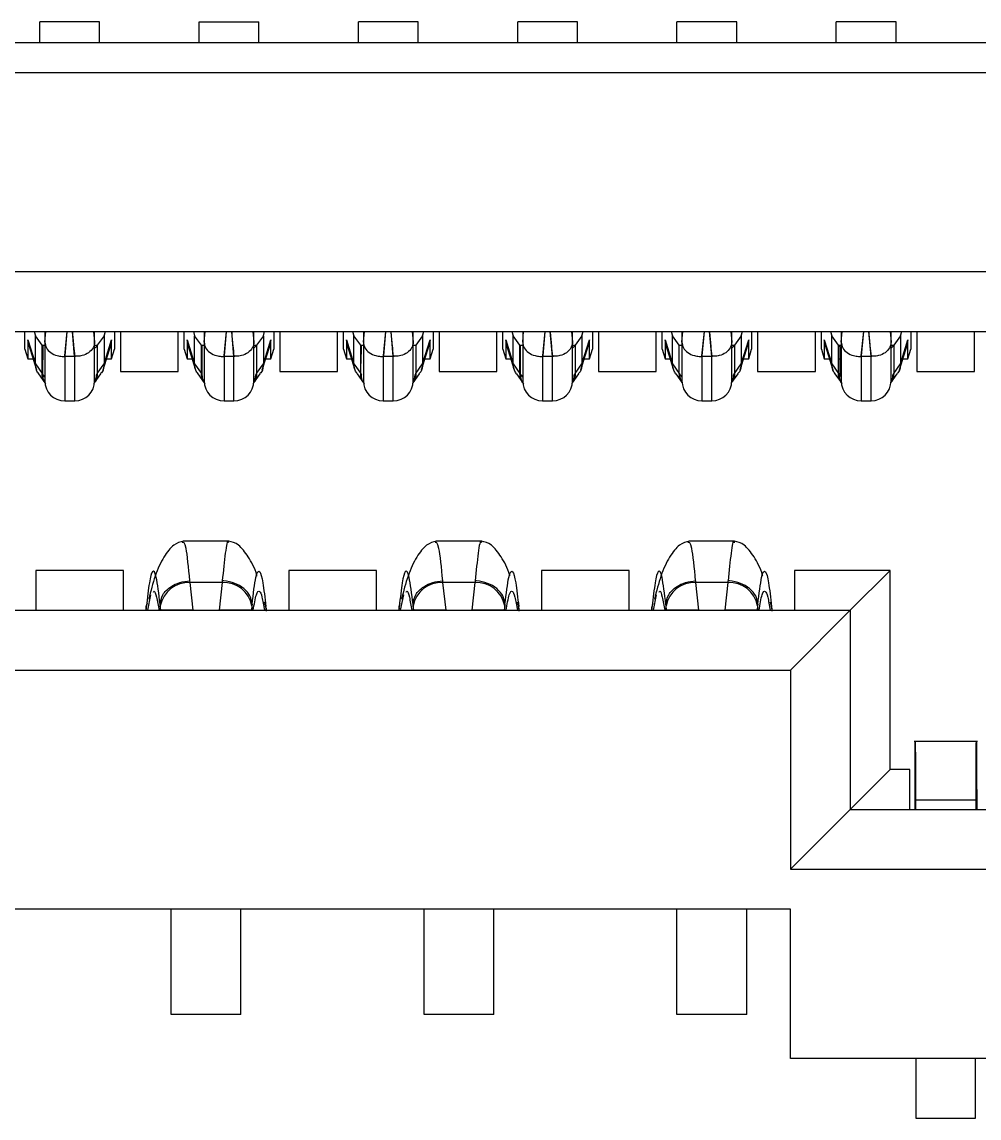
# Model space of a CAD drawing. Header units: millimetres. Extents: x -98.2 to -8.2, y 5.1 to 75.1.
# Drawn here: x -50.08 to -45.28, y 61.85 to 67.35 of the extents above; entities that cross this region are included whole.
import ezdxf

# ---------------------------------------------------------------- set-up
doc = ezdxf.new("R2010")
doc.units = ezdxf.units.MM

msp = doc.modelspace()

# ---------------------------------------------------------------- linework, layer by layer
at = {"color": 7, "linetype": 'Continuous', "lineweight": 25}
for p, q in [((-49.6945, 67.3525), (-49.9945, 67.3525)), ((-49.9945, 67.2475), (-49.9945, 67.3525)), ((-49.6945, 67.2475), (-49.6945, 67.3525)), ((-49.1945, 67.3525), (-48.8945, 67.3525)), ((-49.1945, 67.2475), (-49.1945, 67.3525)), ((-48.8945, 67.2475), (-48.8945, 67.3525)), ((-48.0945, 67.3525), (-48.3945, 67.3525)), ((-48.3945, 67.2475), (-48.3945, 67.3525)), ((-48.0945, 67.2475), (-48.0945, 67.3525)), ((-47.2945, 67.3525), (-47.5945, 67.3525)), ((-47.5945, 67.2475), (-47.5945, 67.3525)), ((-47.2945, 67.2475), (-47.2945, 67.3525)), ((-46.4945, 67.3525), (-46.7945, 67.3525)), ((-46.7945, 67.2475), (-46.7945, 67.3525)), ((-46.4945, 67.2475), (-46.4945, 67.3525)), ((-45.6945, 67.3525), (-45.9945, 67.3525)), ((-45.9945, 67.2475), (-45.9945, 67.3525)), ((-45.6945, 67.2475), (-45.6945, 67.3525)), ((-20.1324, 67.2475), (-56.5966, 67.2475)), ((-20.2695, 67.0975), (-56.4595, 67.0975)), ((-21.2195, 66.0975), (-55.5095, 66.0975)), ((-55.2095, 65.7975), (-21.5195, 65.7975)), ((-50.0695, 65.709), (-50.0695, 65.7975)), ((-50.0236, 65.7975), (-50.017, 65.7764)), ((-49.9695, 65.7975), (-49.9694, 65.7438)), ((-49.9694, 65.7438), (-49.9647, 65.7975)), ((-49.8583, 65.7977), (-49.869, 65.6758)), ((-49.869, 65.6758), (-49.8569, 65.7977)), ((-49.8197, 65.673), (-49.8307, 65.7977)), ((-49.7243, 65.7975), (-49.7196, 65.7438)), ((-49.7196, 65.7438), (-49.7195, 65.7975)), ((-49.672, 65.7764), (-49.6654, 65.7975)), ((-49.6195, 65.7975), (-49.6195, 65.709)), ((-49.5895, 65.7975), (-49.5895, 65.5975)), ((-49.2995, 65.5975), (-49.2995, 65.7975)), ((-49.2695, 65.709), (-49.2695, 65.7975)), ((-49.2236, 65.7975), (-49.217, 65.7764)), ((-49.1695, 65.7975), (-49.1694, 65.7438)), ((-49.1694, 65.7438), (-49.1647, 65.7975)), ((-49.0583, 65.7977), (-49.069, 65.6758)), ((-49.069, 65.6758), (-49.0569, 65.7977)), ((-49.0197, 65.673), (-49.0307, 65.7977)), ((-48.9243, 65.7975), (-48.9196, 65.7438)), ((-48.9196, 65.7438), (-48.9195, 65.7975)), ((-48.872, 65.7764), (-48.8654, 65.7975)), ((-48.8195, 65.7975), (-48.8195, 65.709)), ((-48.7895, 65.7975), (-48.7895, 65.5975)), ((-48.4995, 65.5975), (-48.4995, 65.7975)), ((-48.4695, 65.709), (-48.4695, 65.7975)), ((-48.4236, 65.7975), (-48.417, 65.7764)), ((-48.3695, 65.7975), (-48.3694, 65.7438)), ((-48.3694, 65.7438), (-48.3647, 65.7975)), ((-48.2583, 65.7977), (-48.269, 65.6758)), ((-48.269, 65.6758), (-48.2569, 65.7977)), ((-48.2197, 65.673), (-48.2307, 65.7977)), ((-48.1243, 65.7975), (-48.1196, 65.7438)), ((-48.1196, 65.7438), (-48.1195, 65.7975)), ((-48.072, 65.7764), (-48.0654, 65.7975)), ((-48.0195, 65.7975), (-48.0195, 65.709)), ((-47.9895, 65.7975), (-47.9895, 65.5975)), ((-47.6995, 65.5975), (-47.6995, 65.7975)), ((-47.6695, 65.709), (-47.6695, 65.7975)), ((-47.6236, 65.7975), (-47.617, 65.7764)), ((-47.5695, 65.7975), (-47.5694, 65.7438)), ((-47.5694, 65.7438), (-47.5647, 65.7975)), ((-47.4583, 65.7977), (-47.469, 65.6758)), ((-47.469, 65.6758), (-47.4569, 65.7977)), ((-47.4197, 65.673), (-47.4307, 65.7977)), ((-47.3243, 65.7975), (-47.3196, 65.7438)), ((-47.3196, 65.7438), (-47.3195, 65.7975)), ((-47.272, 65.7764), (-47.2654, 65.7975)), ((-47.2195, 65.7975), (-47.2195, 65.709)), ((-47.1895, 65.7975), (-47.1895, 65.5975)), ((-46.8995, 65.5975), (-46.8995, 65.7975)), ((-46.8695, 65.709), (-46.8695, 65.7975)), ((-46.8236, 65.7975), (-46.817, 65.7764)), ((-46.7695, 65.7975), (-46.7694, 65.7438)), ((-46.7694, 65.7438), (-46.7647, 65.7975)), ((-46.6583, 65.7977), (-46.669, 65.6758)), ((-46.669, 65.6758), (-46.6569, 65.7977)), ((-46.6197, 65.673), (-46.6307, 65.7977)), ((-46.5243, 65.7975), (-46.5196, 65.7438)), ((-46.5196, 65.7438), (-46.5195, 65.7975)), ((-46.472, 65.7764), (-46.4654, 65.7975)), ((-46.4195, 65.7975), (-46.4195, 65.709)), ((-46.3895, 65.7975), (-46.3895, 65.5975)), ((-46.0995, 65.5975), (-46.0995, 65.7975)), ((-46.0695, 65.709), (-46.0695, 65.7975)), ((-46.0236, 65.7975), (-46.017, 65.7764)), ((-45.9695, 65.7975), (-45.9694, 65.7438)), ((-45.9694, 65.7438), (-45.9647, 65.7975)), ((-45.8583, 65.7977), (-45.869, 65.6758)), ((-45.869, 65.6758), (-45.8569, 65.7977)), ((-45.8197, 65.673), (-45.8307, 65.7977)), ((-45.7243, 65.7975), (-45.7196, 65.7438)), ((-45.7196, 65.7438), (-45.7195, 65.7975)), ((-45.672, 65.7764), (-45.6654, 65.7975)), ((-45.6195, 65.7975), (-45.6195, 65.709)), ((-45.5895, 65.7975), (-45.5895, 65.5975)), ((-45.2995, 65.5975), (-45.2995, 65.7975)), ((-50.0545, 65.7553), (-50.017, 65.6351)), ((-50.0545, 65.7553), (-50.0545, 65.6611)), ((-50.0491, 65.7291), (-50.0545, 65.7553)), ((-49.9832, 65.7285), (-50.017, 65.7764)), ((-50.017, 65.6351), (-50.017, 65.7764)), ((-49.9695, 65.7438), (-49.9695, 65.5494)), ((-49.7195, 65.5494), (-49.7195, 65.7438)), ((-49.672, 65.7764), (-49.7058, 65.7285)), ((-49.672, 65.7764), (-49.672, 65.6351)), ((-49.672, 65.6351), (-49.6345, 65.7553)), ((-49.6345, 65.7553), (-49.6399, 65.7291)), ((-49.6345, 65.6611), (-49.6345, 65.7553)), ((-49.2545, 65.7553), (-49.217, 65.6351)), ((-49.2545, 65.7553), (-49.2545, 65.6611)), ((-49.2491, 65.7291), (-49.2545, 65.7553)), ((-49.1832, 65.7285), (-49.217, 65.7764)), ((-49.217, 65.6351), (-49.217, 65.7764)), ((-49.1695, 65.7438), (-49.1695, 65.5494)), ((-48.9195, 65.5494), (-48.9195, 65.7438)), ((-48.872, 65.7764), (-48.9058, 65.7285)), ((-48.872, 65.7764), (-48.872, 65.6351)), ((-48.872, 65.6351), (-48.8345, 65.7553)), ((-48.8345, 65.7553), (-48.8399, 65.7291)), ((-48.8345, 65.6611), (-48.8345, 65.7553)), ((-48.4545, 65.7553), (-48.417, 65.6351)), ((-48.4545, 65.7553), (-48.4545, 65.6611)), ((-48.4491, 65.7291), (-48.4545, 65.7553)), ((-48.417, 65.6351), (-48.417, 65.7764)), ((-48.3832, 65.7285), (-48.417, 65.7764)), ((-48.3695, 65.7438), (-48.3695, 65.5494)), ((-48.1195, 65.5494), (-48.1195, 65.7438)), ((-48.072, 65.7764), (-48.1058, 65.7285)), ((-48.072, 65.7764), (-48.072, 65.6351)), ((-48.072, 65.6351), (-48.0345, 65.7553)), ((-48.0345, 65.7553), (-48.0399, 65.7291)), ((-48.0345, 65.6611), (-48.0345, 65.7553)), ((-47.6545, 65.7553), (-47.617, 65.6351)), ((-47.6545, 65.7553), (-47.6545, 65.6611)), ((-47.6491, 65.7291), (-47.6545, 65.7553)), ((-47.5832, 65.7285), (-47.617, 65.7764)), ((-47.617, 65.6351), (-47.617, 65.7764)), ((-47.5695, 65.7438), (-47.5695, 65.5494)), ((-47.3195, 65.5494), (-47.3195, 65.7438)), ((-47.272, 65.7764), (-47.3058, 65.7285)), ((-47.272, 65.7764), (-47.272, 65.6351)), ((-47.272, 65.6351), (-47.2345, 65.7553)), ((-47.2345, 65.7553), (-47.2399, 65.7291)), ((-47.2345, 65.6611), (-47.2345, 65.7553)), ((-46.8545, 65.7553), (-46.817, 65.6351)), ((-46.8545, 65.7553), (-46.8545, 65.6611)), ((-46.8491, 65.7291), (-46.8545, 65.7553)), ((-46.7832, 65.7285), (-46.817, 65.7764)), ((-46.817, 65.6351), (-46.817, 65.7764)), ((-46.7695, 65.7438), (-46.7695, 65.5494)), ((-46.5195, 65.5494), (-46.5195, 65.7438)), ((-46.472, 65.7764), (-46.5058, 65.7285)), ((-46.472, 65.7764), (-46.472, 65.6351)), ((-46.472, 65.6351), (-46.4345, 65.7553)), ((-46.4345, 65.7553), (-46.4399, 65.7291)), ((-46.4345, 65.6611), (-46.4345, 65.7553)), ((-46.0545, 65.7553), (-46.017, 65.6351)), ((-46.0545, 65.7553), (-46.0545, 65.6611)), ((-46.0491, 65.7291), (-46.0545, 65.7553)), ((-45.9832, 65.7285), (-46.017, 65.7764)), ((-46.017, 65.6351), (-46.017, 65.7764)), ((-45.9695, 65.7438), (-45.9695, 65.5494)), ((-45.7195, 65.5494), (-45.7195, 65.7438)), ((-45.672, 65.7764), (-45.7058, 65.7285)), ((-45.672, 65.7764), (-45.672, 65.6351)), ((-45.672, 65.6351), (-45.6345, 65.7553)), ((-45.6345, 65.7553), (-45.6399, 65.7291)), ((-45.6345, 65.6611), (-45.6345, 65.7553)), ((-50.0695, 65.709), (-50.0545, 65.6611)), ((-50.0505, 65.7288), (-50.0119, 65.6053)), ((-49.9803, 65.7255), (-49.9832, 65.7285)), ((-49.9832, 65.5872), (-49.9832, 65.7285)), ((-49.9832, 65.7285), (-49.9695, 65.7285)), ((-49.9803, 65.726), (-49.9804, 65.5833)), ((-49.8695, 65.6724), (-49.869, 65.6758)), ((-49.7195, 65.7285), (-49.7058, 65.7285)), ((-49.7058, 65.7285), (-49.7058, 65.5872)), ((-49.6771, 65.6053), (-49.6385, 65.7288)), ((-49.6345, 65.6611), (-49.6195, 65.709)), ((-49.2695, 65.709), (-49.2545, 65.6611)), ((-49.2505, 65.7288), (-49.2119, 65.6053)), ((-49.1807, 65.7259), (-49.1832, 65.7285)), ((-49.1832, 65.5872), (-49.1832, 65.7285)), ((-49.1832, 65.7285), (-49.1695, 65.7285)), ((-49.1807, 65.7264), (-49.1805, 65.5834)), ((-49.0695, 65.6724), (-49.069, 65.6758)), ((-48.9195, 65.7285), (-48.9058, 65.7285)), ((-48.9058, 65.7285), (-48.9058, 65.5872)), ((-48.8771, 65.6053), (-48.8385, 65.7288)), ((-48.8345, 65.6611), (-48.8195, 65.709)), ((-48.4695, 65.709), (-48.4545, 65.6611)), ((-48.4505, 65.7288), (-48.4119, 65.6053)), ((-48.3832, 65.5872), (-48.3832, 65.7285)), ((-48.3832, 65.7285), (-48.3695, 65.7285)), ((-48.3812, 65.727), (-48.383, 65.6371)), ((-48.2695, 65.6724), (-48.269, 65.6758)), ((-48.1195, 65.7285), (-48.1058, 65.7285)), ((-48.1058, 65.7285), (-48.1058, 65.5872)), ((-48.0771, 65.6053), (-48.0385, 65.7288)), ((-48.0345, 65.6611), (-48.0195, 65.709)), ((-47.6695, 65.709), (-47.6545, 65.6611)), ((-47.6505, 65.7288), (-47.6119, 65.6053)), ((-47.5832, 65.5872), (-47.5832, 65.7285)), ((-47.5832, 65.7285), (-47.5695, 65.7285)), ((-47.5817, 65.7277), (-47.582, 65.5857)), ((-47.4695, 65.6724), (-47.469, 65.6758)), ((-47.3195, 65.7285), (-47.3058, 65.7285)), ((-47.3058, 65.7285), (-47.3058, 65.5872)), ((-47.2771, 65.6053), (-47.2385, 65.7288)), ((-47.2345, 65.6611), (-47.2195, 65.709)), ((-46.8695, 65.709), (-46.8545, 65.6611)), ((-46.8505, 65.7288), (-46.8119, 65.6053)), ((-46.7832, 65.5872), (-46.7832, 65.7285)), ((-46.7832, 65.7285), (-46.7695, 65.7285)), ((-46.6695, 65.6724), (-46.669, 65.6758)), ((-46.5195, 65.7285), (-46.5058, 65.7285)), ((-46.5058, 65.7285), (-46.5058, 65.5872)), ((-46.4771, 65.6053), (-46.4385, 65.7288)), ((-46.4345, 65.6611), (-46.4195, 65.709)), ((-46.0695, 65.709), (-46.0545, 65.6611)), ((-46.0505, 65.7288), (-46.0119, 65.6053)), ((-45.9832, 65.7285), (-45.9695, 65.7285)), ((-45.9832, 65.5872), (-45.9832, 65.7261)), ((-45.977, 65.7227), (-45.9769, 65.5777)), ((-45.8695, 65.6724), (-45.869, 65.6758)), ((-45.7195, 65.7285), (-45.7058, 65.7285)), ((-45.7058, 65.7285), (-45.7058, 65.5872)), ((-45.6771, 65.6053), (-45.6385, 65.7288)), ((-45.6345, 65.6611), (-45.6195, 65.709)), ((-50.0545, 65.6611), (-50.0293, 65.6611)), ((-50.017, 65.6351), (-49.9832, 65.5872)), ((-49.9832, 65.6611), (-49.9803, 65.6611)), ((-49.8196, 65.673), (-49.8695, 65.6724)), ((-49.8695, 65.6724), (-49.8695, 65.4494)), ((-49.8195, 65.4494), (-49.8195, 65.673)), ((-49.7058, 65.5872), (-49.672, 65.6351)), ((-49.6597, 65.6611), (-49.6345, 65.6611)), ((-49.2545, 65.6611), (-49.2293, 65.6611)), ((-49.217, 65.6351), (-49.1832, 65.5872)), ((-49.1832, 65.6611), (-49.1806, 65.6611)), ((-49.0196, 65.673), (-49.0695, 65.6724)), ((-49.0695, 65.6724), (-49.0695, 65.4494)), ((-49.0195, 65.4494), (-49.0195, 65.673)), ((-48.9058, 65.5872), (-48.872, 65.6351)), ((-48.8597, 65.6611), (-48.8345, 65.6611)), ((-48.4545, 65.6611), (-48.4293, 65.6611)), ((-48.417, 65.6351), (-48.3832, 65.5872)), ((-48.2196, 65.673), (-48.2695, 65.6724)), ((-48.2695, 65.6724), (-48.2695, 65.4494)), ((-48.2195, 65.4494), (-48.2195, 65.673)), ((-48.1058, 65.5872), (-48.072, 65.6351)), ((-48.0597, 65.6611), (-48.0345, 65.6611)), ((-47.6545, 65.6611), (-47.6293, 65.6611)), ((-47.617, 65.6351), (-47.5832, 65.5872)), ((-47.5832, 65.6611), (-47.5819, 65.6611)), ((-47.4196, 65.673), (-47.4695, 65.6724)), ((-47.4695, 65.6724), (-47.4695, 65.4494)), ((-47.4195, 65.4494), (-47.4195, 65.673)), ((-47.3058, 65.5872), (-47.272, 65.6351)), ((-47.2597, 65.6611), (-47.2345, 65.6611)), ((-46.8545, 65.6611), (-46.8293, 65.6611)), ((-46.817, 65.6351), (-46.7832, 65.5872)), ((-46.6196, 65.673), (-46.6695, 65.6724)), ((-46.6695, 65.6724), (-46.6695, 65.4494)), ((-46.6195, 65.4494), (-46.6195, 65.673)), ((-46.5058, 65.5872), (-46.472, 65.6351)), ((-46.4597, 65.6611), (-46.4345, 65.6611)), ((-46.0545, 65.6611), (-46.0293, 65.6611)), ((-46.017, 65.6351), (-45.9832, 65.5872)), ((-45.9832, 65.6611), (-45.977, 65.6611)), ((-45.8196, 65.673), (-45.8695, 65.6724)), ((-45.8695, 65.6724), (-45.8695, 65.4494)), ((-45.8195, 65.4494), (-45.8195, 65.673)), ((-45.7058, 65.5872), (-45.672, 65.6351)), ((-45.6597, 65.6611), (-45.6345, 65.6611)), ((-50.0011, 65.5848), (-49.969, 65.5394)), ((-49.9788, 65.5809), (-49.9832, 65.5872)), ((-49.9788, 65.5809), (-49.9695, 65.5686)), ((-49.72, 65.5394), (-49.6879, 65.5848)), ((-49.5895, 65.5975), (-49.2995, 65.5975)), ((-49.2011, 65.5848), (-49.169, 65.5394)), ((-49.1788, 65.5809), (-49.1832, 65.5872)), ((-48.92, 65.5394), (-48.8879, 65.5848)), ((-48.7895, 65.5975), (-48.4995, 65.5975)), ((-48.4011, 65.5848), (-48.369, 65.5394)), ((-48.3832, 65.5872), (-48.3788, 65.5809)), ((-48.12, 65.5394), (-48.0879, 65.5848)), ((-47.9895, 65.5975), (-47.6995, 65.5975)), ((-47.6011, 65.5848), (-47.569, 65.5394)), ((-47.5788, 65.5809), (-47.5832, 65.5872)), ((-47.5788, 65.5809), (-47.5695, 65.5686)), ((-47.32, 65.5394), (-47.2879, 65.5848)), ((-47.1895, 65.5975), (-46.8995, 65.5975)), ((-46.8011, 65.5848), (-46.769, 65.5394)), ((-46.7832, 65.5872), (-46.7787, 65.5808)), ((-46.7755, 65.5808), (-46.7695, 65.5686)), ((-46.52, 65.5394), (-46.4879, 65.5848)), ((-46.3895, 65.5975), (-46.0995, 65.5975)), ((-46.0011, 65.5848), (-45.969, 65.5394)), ((-45.9832, 65.5872), (-45.9788, 65.5809)), ((-45.9782, 65.5809), (-45.9695, 65.5686)), ((-45.72, 65.5394), (-45.6879, 65.5848)), ((-45.5895, 65.5975), (-45.2995, 65.5975)), ((-49.97, 65.5409), (-49.969, 65.5394)), ((-49.72, 65.5394), (-49.719, 65.5409)), ((-49.17, 65.5409), (-49.169, 65.5394)), ((-48.92, 65.5394), (-48.919, 65.5409)), ((-48.37, 65.5409), (-48.369, 65.5394)), ((-48.12, 65.5394), (-48.119, 65.5409)), ((-47.57, 65.5409), (-47.569, 65.5394)), ((-47.32, 65.5394), (-47.319, 65.5409)), ((-46.77, 65.5409), (-46.769, 65.5394)), ((-46.52, 65.5394), (-46.519, 65.5409)), ((-45.97, 65.5409), (-45.969, 65.5394)), ((-45.72, 65.5394), (-45.719, 65.5409)), ((-49.8695, 65.4494), (-49.8195, 65.4494)), ((-49.0695, 65.4494), (-49.0195, 65.4494)), ((-48.2695, 65.4494), (-48.2195, 65.4494)), ((-47.4695, 65.4494), (-47.4195, 65.4494)), ((-46.6695, 65.4494), (-46.6195, 65.4494)), ((-45.8695, 65.4494), (-45.8195, 65.4494)), ((-49.045, 64.7443), (-49.274, 64.7443)), ((-47.775, 64.7443), (-48.004, 64.7443)), ((-46.505, 64.7443), (-46.734, 64.7443)), ((-49.5745, 64.5975), (-50.0145, 64.5975)), ((-50.0145, 64.5975), (-50.0145, 64.3975)), ((-49.5745, 64.3975), (-49.5745, 64.5975)), ((-48.3045, 64.5975), (-48.7445, 64.5975)), ((-48.7445, 64.5975), (-48.7445, 64.3975)), ((-48.3045, 64.3975), (-48.3045, 64.5975)), ((-47.0345, 64.5975), (-47.4745, 64.5975)), ((-47.4745, 64.5975), (-47.4745, 64.3975)), ((-47.0345, 64.3975), (-47.0345, 64.5975)), ((-46.2045, 64.5975), (-46.2045, 64.3975)), ((-45.7245, 64.5975), (-46.2045, 64.5975)), ((-45.9245, 64.3975), (-45.7245, 64.5975)), ((-45.7245, 63.5975), (-45.7245, 64.5975)), ((-49.2244, 64.3975), (-49.2399, 64.5365)), ((-49.0791, 64.5365), (-49.2399, 64.5365)), ((-49.0791, 64.5365), (-49.0946, 64.3975)), ((-47.9544, 64.3975), (-47.9699, 64.5365)), ((-47.8091, 64.5365), (-47.9699, 64.5365)), ((-47.8091, 64.5365), (-47.8246, 64.3975)), ((-46.6844, 64.3975), (-46.6999, 64.5365)), ((-46.5391, 64.5365), (-46.6999, 64.5365)), ((-46.5391, 64.5365), (-46.5546, 64.3975)), ((-49.4527, 64.3975), (-49.4368, 64.475)), ((-48.1827, 64.3975), (-48.1668, 64.475)), ((-46.9127, 64.3975), (-46.8968, 64.475)), ((-49.4589, 64.4273), (-49.4624, 64.395)), ((-49.4605, 64.4088), (-49.4617, 64.3975)), ((-49.4605, 64.3975), (-49.4605, 64.4088)), ((-49.4593, 64.4242), (-49.4601, 64.4161)), ((-49.4597, 64.4167), (-49.4544, 64.435)), ((-49.3894, 64.4201), (-49.3903, 64.428)), ((-49.3903, 64.428), (-49.3903, 64.3975)), ((-49.3869, 64.3975), (-49.3894, 64.4201)), ((-48.9296, 64.4201), (-48.9321, 64.3975)), ((-48.9287, 64.428), (-48.9296, 64.4201)), ((-48.9287, 64.3975), (-48.9287, 64.428)), ((-48.8593, 64.4167), (-48.8655, 64.439)), ((-48.8585, 64.4088), (-48.8606, 64.4161)), ((-48.8565, 64.3936), (-48.8589, 64.4164)), ((-48.8585, 64.4088), (-48.8585, 64.3975)), ((-48.8573, 64.3975), (-48.8585, 64.4088)), ((-48.1889, 64.4273), (-48.1924, 64.395)), ((-48.1905, 64.4088), (-48.1917, 64.3975)), ((-48.1905, 64.3975), (-48.1905, 64.4088)), ((-48.1893, 64.4242), (-48.1901, 64.4161)), ((-48.1897, 64.4167), (-48.1844, 64.435)), ((-48.1194, 64.4201), (-48.1203, 64.428)), ((-48.1203, 64.428), (-48.1203, 64.3975)), ((-48.1169, 64.3975), (-48.1194, 64.4201)), ((-47.6596, 64.4201), (-47.6621, 64.3975)), ((-47.6587, 64.428), (-47.6596, 64.4201)), ((-47.6587, 64.3975), (-47.6587, 64.428)), ((-47.5893, 64.4167), (-47.5955, 64.439)), ((-47.5885, 64.4088), (-47.5906, 64.4161)), ((-47.5865, 64.3936), (-47.5889, 64.4164)), ((-47.5885, 64.4088), (-47.5885, 64.3975)), ((-47.5873, 64.3975), (-47.5885, 64.4088)), ((-46.9189, 64.4273), (-46.9224, 64.395)), ((-46.9205, 64.4088), (-46.9217, 64.3975)), ((-46.9205, 64.3975), (-46.9205, 64.4088)), ((-46.9193, 64.4242), (-46.9201, 64.4161)), ((-46.9197, 64.4167), (-46.9144, 64.435)), ((-46.8494, 64.4201), (-46.8503, 64.428)), ((-46.8503, 64.428), (-46.8503, 64.3975)), ((-46.8469, 64.3975), (-46.8494, 64.4201)), ((-46.3896, 64.4201), (-46.3921, 64.3975)), ((-46.3887, 64.428), (-46.3896, 64.4201)), ((-46.3887, 64.3975), (-46.3887, 64.428)), ((-46.3193, 64.4167), (-46.3255, 64.439)), ((-46.3185, 64.4088), (-46.3206, 64.4161)), ((-46.3165, 64.3936), (-46.3189, 64.4164)), ((-46.3185, 64.4088), (-46.3185, 64.3975)), ((-46.3173, 64.3975), (-46.3185, 64.4088)), ((-55.2095, 64.3975), (-45.9245, 64.3975)), ((-46.2245, 64.0975), (-45.9245, 64.3975)), ((-45.9245, 64.3975), (-45.9245, 63.3975)), ((-55.5095, 64.0975), (-46.2245, 64.0975)), ((-46.2245, 64.0975), (-46.2245, 63.0975)), ((-45.2851, 63.7387), (-45.6039, 63.7387)), ((-45.9245, 63.3975), (-45.7245, 63.5975)), ((-45.6245, 63.5975), (-45.7245, 63.5975)), ((-45.6245, 63.3975), (-45.6245, 63.5975)), ((-45.5989, 63.6001), (-45.5999, 63.3975)), ((-45.5989, 63.4034), (-45.5989, 63.6001)), ((-45.2901, 63.6001), (-45.2901, 63.4034)), ((-45.2901, 63.6001), (-45.2892, 63.3975)), ((-45.5966, 63.444), (-45.5966, 63.3975)), ((-45.5966, 63.444), (-45.5964, 63.3975)), ((-45.2924, 63.444), (-45.5966, 63.444)), ((-45.2926, 63.3975), (-45.2924, 63.444)), ((-45.2924, 63.3975), (-45.2924, 63.444)), ((-46.2245, 63.0975), (-45.9245, 63.3975)), ((-45.9245, 63.3975), (-40.9645, 63.3975)), ((-45.599, 63.3975), (-45.5989, 63.4034)), ((-45.2901, 63.4034), (-45.29, 63.3975)), ((-46.2245, 63.0975), (-40.6645, 63.0975)), ((-46.2245, 62.8975), (-56.4595, 62.8975)), ((-49.3345, 62.3675), (-49.3345, 62.8975)), ((-48.9845, 62.3675), (-48.9845, 62.8975)), ((-48.0645, 62.3675), (-48.0645, 62.8975)), ((-47.7145, 62.3675), (-47.7145, 62.8975)), ((-46.7945, 62.3675), (-46.7945, 62.8975)), ((-46.4445, 62.3675), (-46.4445, 62.8975)), ((-46.2245, 62.1475), (-46.2245, 62.8975)), ((-48.9845, 62.3675), (-49.3345, 62.3675)), ((-47.7145, 62.3675), (-48.0645, 62.3675)), ((-46.4445, 62.3675), (-46.7945, 62.3675)), ((-40.6645, 62.1475), (-46.2245, 62.1475)), ((-45.5945, 62.1475), (-45.5945, 61.8475)), ((-45.2945, 61.8475), (-45.2945, 62.1475)), ((-45.5945, 61.8475), (-45.2945, 61.8475))]:
    msp.add_line(p, q, dxfattribs=at)
for centre, radius, start, end in [((-49.7998, 65.8044), 0.1208, 311.6774, 321.0782), ((-48.9998, 65.8044), 0.1208, 311.6758, 321.0797), ((-47.3998, 65.8043), 0.1207, 311.6742, 321.0814), ((-46.5997, 65.8043), 0.1206, 311.6707, 321.0849), ((-45.7992, 65.8038), 0.1199, 311.644, 321.1116), ((-49.7971, 65.58), 0.0869, 332.645, 0.6124), ((-48.9971, 65.58), 0.0869, 332.645, 0.6123), ((-48.1971, 65.58), 0.0869, 332.6449, 0.6122), ((-47.3971, 65.58), 0.0869, 332.6453, 0.6114), ((-46.5971, 65.58), 0.0869, 332.6455, 0.6105), ((-45.7971, 65.58), 0.0869, 332.6472, 0.6044), ((-49.8695, 65.5494), 0.1, 180, 270), ((-49.8195, 65.5494), 0.1, 270, 0), ((-49.0695, 65.5494), 0.1, 180, 270), ((-49.0195, 65.5494), 0.1, 270, 0), ((-48.2695, 65.5494), 0.1, 180, 270), ((-48.2195, 65.5494), 0.1, 270, 0), ((-47.4695, 65.5494), 0.1, 180, 270), ((-47.4195, 65.5494), 0.1, 270, 0), ((-46.6695, 65.5494), 0.1, 180, 270), ((-46.6195, 65.5494), 0.1, 270, 0), ((-45.8695, 65.5494), 0.1, 180, 270), ((-45.8195, 65.5494), 0.1, 270, 0), ((-49.2492, 64.3941), 0.1427, 86.2765, 169.5154), ((-49.0698, 64.3941), 0.1427, 10.4845, 93.724), ((-49.0889, 64.3425), 0.2039, 84.933, 87.0121), ((-47.9792, 64.3941), 0.1427, 86.2765, 169.5154), ((-47.7998, 64.3941), 0.1427, 10.4845, 93.724), ((-47.8189, 64.3425), 0.2039, 84.933, 87.0121), ((-46.7092, 64.3941), 0.1427, 86.2765, 169.5154), ((-46.5298, 64.3941), 0.1427, 10.4845, 93.724), ((-46.5489, 64.3425), 0.2039, 84.933, 87.0121)]:
    msp.add_arc(centre, radius, start, end, dxfattribs=at)
for points, knots in [([(-49.8318, 65.7977), (-49.8297, 65.7744), (-49.826, 65.7328), (-49.8216, 65.6913), (-49.8196, 65.673)], [0, 0, 0, 0, 0.559892, 1, 1, 1, 1]), ([(-49.0318, 65.7977), (-49.0297, 65.7744), (-49.026, 65.7328), (-49.0216, 65.6913), (-49.0196, 65.673)], [0, 0, 0, 0, 0.559892, 1, 1, 1, 1]), ([(-48.2318, 65.7977), (-48.2297, 65.7744), (-48.226, 65.7328), (-48.2216, 65.6913), (-48.2196, 65.673)], [0, 0, 0, 0, 0.559892, 1, 1, 1, 1]), ([(-47.4318, 65.7977), (-47.4297, 65.7744), (-47.426, 65.7328), (-47.4216, 65.6913), (-47.4196, 65.673)], [0, 0, 0, 0, 0.559892, 1, 1, 1, 1]), ([(-46.6318, 65.7977), (-46.6297, 65.7744), (-46.626, 65.7328), (-46.6216, 65.6913), (-46.6196, 65.673)], [0, 0, 0, 0, 0.559892, 1, 1, 1, 1]), ([(-45.8318, 65.7977), (-45.8297, 65.7744), (-45.826, 65.7328), (-45.8216, 65.6913), (-45.8196, 65.673)], [0, 0, 0, 0, 0.559892, 1, 1, 1, 1]), ([(-49.9694, 65.7438), (-49.9679, 65.7343), (-49.9649, 65.7153), (-49.9416, 65.6899), (-49.9122, 65.677), (-49.8869, 65.6729), (-49.874, 65.6726), (-49.8695, 65.6724)], [0, 0, 0, 0, 0.25222, 0.502966, 0.752528, 0.912568, 1, 1, 1, 1]), ([(-49.7195, 65.7438), (-49.7198, 65.7398), (-49.7205, 65.7302), (-49.7282, 65.7113), (-49.7476, 65.6898), (-49.7774, 65.6766), (-49.801, 65.6735), (-49.8137, 65.6731), (-49.818, 65.673), (-49.8196, 65.673)], [0, 0, 0, 0, 0.108391, 0.256394, 0.506938, 0.754691, 0.918407, 0.969509, 1, 1, 1, 1]), ([(-49.1694, 65.7438), (-49.1679, 65.7343), (-49.1649, 65.7153), (-49.1416, 65.6899), (-49.1122, 65.677), (-49.0869, 65.6729), (-49.074, 65.6726), (-49.0695, 65.6724)], [0, 0, 0, 0, 0.25222, 0.502966, 0.752528, 0.912568, 1, 1, 1, 1]), ([(-48.9195, 65.7438), (-48.9198, 65.7398), (-48.9205, 65.7302), (-48.9282, 65.7113), (-48.9476, 65.6898), (-48.9774, 65.6766), (-49.001, 65.6735), (-49.0137, 65.6731), (-49.018, 65.673), (-49.0196, 65.673)], [0, 0, 0, 0, 0.108391, 0.256394, 0.506938, 0.754691, 0.918407, 0.969509, 1, 1, 1, 1]), ([(-48.3694, 65.7438), (-48.3679, 65.7343), (-48.3649, 65.7153), (-48.3416, 65.6899), (-48.3122, 65.677), (-48.2869, 65.6729), (-48.274, 65.6726), (-48.2695, 65.6724)], [0, 0, 0, 0, 0.25222, 0.502966, 0.752528, 0.912568, 1, 1, 1, 1]), ([(-48.1195, 65.7438), (-48.1198, 65.7398), (-48.1205, 65.7302), (-48.1282, 65.7113), (-48.1476, 65.6898), (-48.1774, 65.6766), (-48.201, 65.6735), (-48.2137, 65.6731), (-48.218, 65.673), (-48.2196, 65.673)], [0, 0, 0, 0, 0.108391, 0.256394, 0.506938, 0.754691, 0.918407, 0.969509, 1, 1, 1, 1]), ([(-47.5694, 65.7438), (-47.5679, 65.7343), (-47.5649, 65.7153), (-47.5416, 65.6899), (-47.5122, 65.677), (-47.4869, 65.6729), (-47.474, 65.6726), (-47.4695, 65.6724)], [0, 0, 0, 0, 0.25222, 0.502966, 0.752528, 0.912568, 1, 1, 1, 1]), ([(-47.3195, 65.7438), (-47.3198, 65.7398), (-47.3205, 65.7302), (-47.3282, 65.7113), (-47.3476, 65.6898), (-47.3774, 65.6766), (-47.401, 65.6735), (-47.4137, 65.6731), (-47.418, 65.673), (-47.4196, 65.673)], [0, 0, 0, 0, 0.1083908, 0.2563936, 0.5069377, 0.7546912, 0.9184067, 0.9695094, 1, 1, 1, 1]), ([(-46.7694, 65.7438), (-46.7679, 65.7343), (-46.7649, 65.7153), (-46.7416, 65.6899), (-46.7122, 65.677), (-46.6869, 65.6729), (-46.674, 65.6726), (-46.6695, 65.6724)], [0, 0, 0, 0, 0.25222, 0.502966, 0.752528, 0.912568, 1, 1, 1, 1]), ([(-46.5195, 65.7438), (-46.5198, 65.7398), (-46.5205, 65.7302), (-46.5282, 65.7113), (-46.5476, 65.6898), (-46.5774, 65.6766), (-46.601, 65.6735), (-46.6137, 65.6731), (-46.618, 65.673), (-46.6196, 65.673)], [0, 0, 0, 0, 0.1083908, 0.2563936, 0.5069377, 0.7546912, 0.9184067, 0.9695094, 1, 1, 1, 1]), ([(-45.9694, 65.7438), (-45.9679, 65.7343), (-45.9649, 65.7153), (-45.9416, 65.6899), (-45.9122, 65.677), (-45.8869, 65.6729), (-45.874, 65.6726), (-45.8695, 65.6724)], [0, 0, 0, 0, 0.25222, 0.502966, 0.752528, 0.912568, 1, 1, 1, 1]), ([(-45.7195, 65.7438), (-45.7198, 65.7398), (-45.7205, 65.7302), (-45.7282, 65.7113), (-45.7476, 65.6898), (-45.7774, 65.6766), (-45.801, 65.6735), (-45.8137, 65.6731), (-45.818, 65.673), (-45.8196, 65.673)], [0, 0, 0, 0, 0.108391, 0.256394, 0.506938, 0.754691, 0.918407, 0.969509, 1, 1, 1, 1]), ([(-45.9832, 65.7285), (-45.9835, 65.7283), (-45.9842, 65.7278), (-45.9843, 65.7271), (-45.9822, 65.7251), (-45.9782, 65.7234), (-45.977, 65.7221), (-45.9769, 65.722)], [0, 0, 0, 0, 0.099387, 0.197602, 0.307316, 0.942261, 1, 1, 1, 1]), ([(-50, 65.5855), (-50.0042, 65.5914), (-50.0147, 65.6059), (-50.0162, 65.6242), (-50.017, 65.6351)], [0, 0, 0, 0, 0.399593, 1, 1, 1, 1]), ([(-49.672, 65.6351), (-49.673, 65.6209), (-49.6742, 65.6022), (-49.6866, 65.5892), (-49.6895, 65.5861)], [0, 0, 0, 0, 0.765427, 1, 1, 1, 1]), ([(-49.2, 65.5855), (-49.2042, 65.5914), (-49.2147, 65.6059), (-49.2162, 65.6242), (-49.217, 65.6351)], [0, 0, 0, 0, 0.399593, 1, 1, 1, 1]), ([(-48.872, 65.6351), (-48.873, 65.6209), (-48.8742, 65.6022), (-48.8866, 65.5892), (-48.8895, 65.5861)], [0, 0, 0, 0, 0.765427, 1, 1, 1, 1]), ([(-48.4, 65.5855), (-48.4042, 65.5914), (-48.4147, 65.6059), (-48.4162, 65.6242), (-48.417, 65.6351)], [0, 0, 0, 0, 0.399593, 1, 1, 1, 1]), ([(-48.072, 65.6351), (-48.073, 65.6209), (-48.0742, 65.6022), (-48.0866, 65.5892), (-48.0895, 65.5861)], [0, 0, 0, 0, 0.765427, 1, 1, 1, 1]), ([(-47.6, 65.5855), (-47.6042, 65.5914), (-47.6147, 65.6059), (-47.6162, 65.6242), (-47.617, 65.6351)], [0, 0, 0, 0, 0.399593, 1, 1, 1, 1]), ([(-47.272, 65.6351), (-47.273, 65.6209), (-47.2742, 65.6022), (-47.2866, 65.5892), (-47.2895, 65.5861)], [0, 0, 0, 0, 0.765427, 1, 1, 1, 1]), ([(-46.8, 65.5855), (-46.8042, 65.5914), (-46.8147, 65.6059), (-46.8162, 65.6242), (-46.817, 65.6351)], [0, 0, 0, 0, 0.399593, 1, 1, 1, 1]), ([(-46.472, 65.6351), (-46.473, 65.6209), (-46.4742, 65.6022), (-46.4866, 65.5892), (-46.4895, 65.5861)], [0, 0, 0, 0, 0.765427, 1, 1, 1, 1]), ([(-46, 65.5855), (-46.0042, 65.5914), (-46.0147, 65.6059), (-46.0162, 65.6242), (-46.017, 65.6351)], [0, 0, 0, 0, 0.399593, 1, 1, 1, 1]), ([(-45.672, 65.6351), (-45.673, 65.6209), (-45.6742, 65.6022), (-45.6866, 65.5892), (-45.6895, 65.5861)], [0, 0, 0, 0, 0.765427, 1, 1, 1, 1]), ([(-49.9687, 65.5417), (-49.9719, 65.5463), (-49.9813, 65.5595), (-49.9824, 65.5762), (-49.9832, 65.5872)], [0, 0, 0, 0, 0.343086, 1, 1, 1, 1]), ([(-49.9641, 65.5349), (-49.9668, 65.5383), (-49.9771, 65.551), (-49.9781, 65.5682), (-49.9788, 65.5809)], [0, 0, 0, 0, 0.2591615, 1, 1, 1, 1]), ([(-49.7058, 65.5872), (-49.7066, 65.5729), (-49.7075, 65.5557), (-49.7184, 65.5438), (-49.7202, 65.5419)], [0, 0, 0, 0, 0.837184, 1, 1, 1, 1]), ([(-49.7058, 65.5872), (-49.7067, 65.586), (-49.7081, 65.5839), (-49.7096, 65.5818), (-49.7102, 65.5809)], [0, 0, 0, 0, 0.554796, 1, 1, 1, 1]), ([(-49.1687, 65.5417), (-49.1719, 65.5463), (-49.1813, 65.5595), (-49.1824, 65.5762), (-49.1832, 65.5872)], [0, 0, 0, 0, 0.343086, 1, 1, 1, 1]), ([(-49.1641, 65.5349), (-49.1668, 65.5383), (-49.1771, 65.551), (-49.1781, 65.5682), (-49.1788, 65.5809)], [0, 0, 0, 0, 0.259162, 1, 1, 1, 1]), ([(-48.9058, 65.5872), (-48.9066, 65.5729), (-48.9075, 65.5557), (-48.9184, 65.5438), (-48.9202, 65.5419)], [0, 0, 0, 0, 0.837184, 1, 1, 1, 1]), ([(-48.9058, 65.5872), (-48.9067, 65.586), (-48.9081, 65.5839), (-48.9096, 65.5818), (-48.9102, 65.5809)], [0, 0, 0, 0, 0.554796, 1, 1, 1, 1]), ([(-48.3687, 65.5417), (-48.3719, 65.5463), (-48.3813, 65.5595), (-48.3824, 65.5762), (-48.3832, 65.5872)], [0, 0, 0, 0, 0.3430857, 1, 1, 1, 1]), ([(-48.3641, 65.5349), (-48.3668, 65.5383), (-48.3771, 65.551), (-48.3781, 65.5682), (-48.3788, 65.5809)], [0, 0, 0, 0, 0.259162, 1, 1, 1, 1]), ([(-48.1058, 65.5872), (-48.1066, 65.5729), (-48.1075, 65.5557), (-48.1184, 65.5438), (-48.1202, 65.5419)], [0, 0, 0, 0, 0.837184, 1, 1, 1, 1]), ([(-48.1058, 65.5872), (-48.1067, 65.586), (-48.1081, 65.5839), (-48.1096, 65.5818), (-48.1102, 65.5809)], [0, 0, 0, 0, 0.554797, 1, 1, 1, 1]), ([(-47.5687, 65.5417), (-47.5719, 65.5463), (-47.5813, 65.5595), (-47.5824, 65.5762), (-47.5832, 65.5872)], [0, 0, 0, 0, 0.343086, 1, 1, 1, 1]), ([(-47.5641, 65.5349), (-47.5668, 65.5383), (-47.5771, 65.551), (-47.5781, 65.5682), (-47.5788, 65.5809)], [0, 0, 0, 0, 0.259162, 1, 1, 1, 1]), ([(-47.3058, 65.5872), (-47.3066, 65.5729), (-47.3075, 65.5557), (-47.3184, 65.5438), (-47.3202, 65.5419)], [0, 0, 0, 0, 0.837184, 1, 1, 1, 1]), ([(-47.3058, 65.5872), (-47.3067, 65.586), (-47.3081, 65.5839), (-47.3096, 65.5818), (-47.3102, 65.5809)], [0, 0, 0, 0, 0.554796, 1, 1, 1, 1]), ([(-46.7687, 65.5417), (-46.7719, 65.5463), (-46.7813, 65.5595), (-46.7824, 65.5762), (-46.7832, 65.5872)], [0, 0, 0, 0, 0.3430858, 1, 1, 1, 1]), ([(-46.7675, 65.5397), (-46.7689, 65.5414), (-46.7777, 65.5528), (-46.7782, 65.568), (-46.7787, 65.5808)], [0, 0, 0, 0, 0.157343, 1, 1, 1, 1]), ([(-46.5058, 65.5872), (-46.5066, 65.5729), (-46.5075, 65.5557), (-46.5184, 65.5438), (-46.5202, 65.5419)], [0, 0, 0, 0, 0.837184, 1, 1, 1, 1]), ([(-46.5058, 65.5872), (-46.5067, 65.586), (-46.5081, 65.5839), (-46.5096, 65.5818), (-46.5102, 65.5809)], [0, 0, 0, 0, 0.554796, 1, 1, 1, 1]), ([(-45.9687, 65.5417), (-45.9719, 65.5463), (-45.9813, 65.5595), (-45.9824, 65.5762), (-45.9832, 65.5872)], [0, 0, 0, 0, 0.343086, 1, 1, 1, 1]), ([(-45.9641, 65.5349), (-45.9668, 65.5383), (-45.9771, 65.5511), (-45.9781, 65.5682), (-45.9788, 65.5809)], [0, 0, 0, 0, 0.2591586, 1, 1, 1, 1]), ([(-45.7058, 65.5872), (-45.7066, 65.5729), (-45.7075, 65.5557), (-45.7184, 65.5438), (-45.7202, 65.5419)], [0, 0, 0, 0, 0.837184, 1, 1, 1, 1]), ([(-45.7058, 65.5872), (-45.7067, 65.586), (-45.7081, 65.5839), (-45.7096, 65.5818), (-45.7102, 65.5809)], [0, 0, 0, 0, 0.554793, 1, 1, 1, 1]), ([(-49.2727, 64.7443), (-49.2891, 64.7405), (-49.3218, 64.7331), (-49.3718, 64.6702), (-49.4166, 64.5769), (-49.4376, 64.4935), (-49.4479, 64.4528)], [0, 0, 0, 0, 0.2580215, 0.5136778, 0.7623996, 1, 1, 1, 1]), ([(-49.2408, 64.5462), (-49.2472, 64.6114), (-49.2602, 64.7419), (-49.2731, 64.7396), (-49.2796, 64.7384)], [0, 0, 0, 0, 0.5, 1, 1, 1, 1]), ([(-49.045, 64.7357), (-49.0459, 64.7385), (-49.0519, 64.7568), (-49.063, 64.695), (-49.0732, 64.5958), (-49.0782, 64.5462)], [0, 0, 0, 0, 0.083373, 0.541685, 1, 1, 1, 1]), ([(-48.9037, 64.5704), (-48.9039, 64.5711), (-48.9155, 64.6121), (-48.9481, 64.6698), (-48.9971, 64.7337), (-49.0299, 64.7408), (-49.0463, 64.7443)], [0, 0, 0, 0, 0.005561, 0.330029, 0.663497, 1, 1, 1, 1]), ([(-48.0027, 64.7443), (-48.0191, 64.7405), (-48.0518, 64.7331), (-48.1018, 64.6702), (-48.1466, 64.5769), (-48.1676, 64.4935), (-48.1779, 64.4528)], [0, 0, 0, 0, 0.258022, 0.513678, 0.7624, 1, 1, 1, 1]), ([(-47.9708, 64.5462), (-47.9772, 64.6114), (-47.9902, 64.7419), (-48.0031, 64.7396), (-48.0096, 64.7384)], [0, 0, 0, 0, 0.5, 1, 1, 1, 1]), ([(-47.775, 64.7357), (-47.7759, 64.7385), (-47.7819, 64.7568), (-47.793, 64.695), (-47.8032, 64.5958), (-47.8082, 64.5462)], [0, 0, 0, 0, 0.083373, 0.541685, 1, 1, 1, 1]), ([(-47.6337, 64.5704), (-47.6339, 64.5711), (-47.6455, 64.6121), (-47.6781, 64.6698), (-47.7271, 64.7337), (-47.7599, 64.7408), (-47.7763, 64.7443)], [0, 0, 0, 0, 0.005561, 0.330029, 0.663497, 1, 1, 1, 1]), ([(-46.7327, 64.7443), (-46.7491, 64.7405), (-46.7818, 64.7331), (-46.8318, 64.6702), (-46.8766, 64.5769), (-46.8976, 64.4935), (-46.9079, 64.4528)], [0, 0, 0, 0, 0.2580215, 0.5136778, 0.7623996, 1, 1, 1, 1]), ([(-46.7008, 64.5462), (-46.7072, 64.6114), (-46.7202, 64.7419), (-46.7331, 64.7396), (-46.7396, 64.7384)], [0, 0, 0, 0, 0.5, 1, 1, 1, 1]), ([(-46.505, 64.7357), (-46.5059, 64.7385), (-46.5119, 64.7568), (-46.523, 64.695), (-46.5332, 64.5958), (-46.5382, 64.5462)], [0, 0, 0, 0, 0.0833729, 0.5416854, 1, 1, 1, 1]), ([(-46.3637, 64.5704), (-46.3639, 64.5711), (-46.3755, 64.6121), (-46.4081, 64.6698), (-46.4571, 64.7337), (-46.4899, 64.7408), (-46.5063, 64.7443)], [0, 0, 0, 0, 0.005561, 0.330029, 0.663497, 1, 1, 1, 1]), ([(-49.3903, 64.428), (-49.3968, 64.4801), (-49.4097, 64.5843), (-49.4278, 64.6061), (-49.4444, 64.5479), (-49.4546, 64.4605), (-49.4597, 64.4167)], [0, 0, 0, 0, 0.2796293, 0.5592596, 0.7796296, 1, 1, 1, 1]), ([(-48.9287, 64.428), (-48.9222, 64.4801), (-48.9093, 64.5843), (-48.8912, 64.6061), (-48.8746, 64.5479), (-48.8644, 64.4605), (-48.8593, 64.4167)], [0, 0, 0, 0, 0.2796291, 0.5592596, 0.7796298, 1, 1, 1, 1]), ([(-48.1203, 64.428), (-48.1268, 64.4801), (-48.1397, 64.5843), (-48.1578, 64.6061), (-48.1744, 64.5479), (-48.1846, 64.4605), (-48.1897, 64.4167)], [0, 0, 0, 0, 0.279629, 0.55926, 0.77963, 1, 1, 1, 1]), ([(-47.6587, 64.428), (-47.6522, 64.4801), (-47.6393, 64.5843), (-47.6212, 64.6061), (-47.6046, 64.5479), (-47.5944, 64.4605), (-47.5893, 64.4167)], [0, 0, 0, 0, 0.279629, 0.55926, 0.77963, 1, 1, 1, 1]), ([(-46.8503, 64.428), (-46.8568, 64.4801), (-46.8697, 64.5843), (-46.8878, 64.6061), (-46.9044, 64.5479), (-46.9146, 64.4605), (-46.9197, 64.4167)], [0, 0, 0, 0, 0.279629, 0.55926, 0.77963, 1, 1, 1, 1]), ([(-46.3887, 64.428), (-46.3822, 64.4801), (-46.3693, 64.5843), (-46.3512, 64.6061), (-46.3346, 64.5479), (-46.3244, 64.4605), (-46.3193, 64.4167)], [0, 0, 0, 0, 0.279629, 0.55926, 0.77963, 1, 1, 1, 1]), ([(-49.3903, 64.428), (-49.3875, 64.4444), (-49.382, 64.4771), (-49.3419, 64.5155), (-49.2926, 64.5397), (-49.258, 64.544), (-49.2408, 64.5462)], [0, 0, 0, 0, 0.27962, 0.559234, 0.779613, 1, 1, 1, 1]), ([(-49.2399, 64.5365), (-49.2401, 64.5383), (-49.2403, 64.5416), (-49.2406, 64.5448), (-49.2408, 64.5462)], [0, 0, 0, 0, 0.5600015, 1, 1, 1, 1]), ([(-49.0782, 64.5462), (-49.0784, 64.5444), (-49.0787, 64.5412), (-49.079, 64.5379), (-49.0791, 64.5365)], [0, 0, 0, 0, 0.5600846, 1, 1, 1, 1]), ([(-48.9287, 64.428), (-48.9308, 64.4421), (-48.9349, 64.4704), (-48.9674, 64.5078), (-49.0142, 64.536), (-49.052, 64.5425), (-49.0709, 64.5457)], [0, 0, 0, 0, 0.25, 0.5, 0.75, 1, 1, 1, 1]), ([(-48.1203, 64.428), (-48.1175, 64.4444), (-48.112, 64.4771), (-48.0719, 64.5155), (-48.0226, 64.5397), (-47.988, 64.544), (-47.9708, 64.5462)], [0, 0, 0, 0, 0.27962, 0.559234, 0.779613, 1, 1, 1, 1]), ([(-47.9699, 64.5365), (-47.9701, 64.5383), (-47.9703, 64.5416), (-47.9706, 64.5448), (-47.9708, 64.5462)], [0, 0, 0, 0, 0.5600015, 1, 1, 1, 1]), ([(-47.8082, 64.5462), (-47.8084, 64.5444), (-47.8087, 64.5412), (-47.809, 64.5379), (-47.8091, 64.5365)], [0, 0, 0, 0, 0.560085, 1, 1, 1, 1]), ([(-47.6587, 64.428), (-47.6608, 64.4421), (-47.6649, 64.4704), (-47.6974, 64.5078), (-47.7442, 64.536), (-47.782, 64.5425), (-47.8009, 64.5457)], [0, 0, 0, 0, 0.25, 0.5, 0.75, 1, 1, 1, 1]), ([(-46.8503, 64.428), (-46.8475, 64.4444), (-46.842, 64.4771), (-46.8019, 64.5155), (-46.7526, 64.5397), (-46.718, 64.544), (-46.7008, 64.5462)], [0, 0, 0, 0, 0.27962, 0.559234, 0.779613, 1, 1, 1, 1]), ([(-46.6999, 64.5365), (-46.7001, 64.5383), (-46.7003, 64.5416), (-46.7006, 64.5448), (-46.7008, 64.5462)], [0, 0, 0, 0, 0.5600015, 1, 1, 1, 1]), ([(-46.5382, 64.5462), (-46.5384, 64.5444), (-46.5387, 64.5412), (-46.539, 64.5379), (-46.5391, 64.5365)], [0, 0, 0, 0, 0.560085, 1, 1, 1, 1]), ([(-46.3887, 64.428), (-46.3908, 64.4421), (-46.3949, 64.4704), (-46.4274, 64.5078), (-46.4742, 64.536), (-46.512, 64.5425), (-46.5309, 64.5457)], [0, 0, 0, 0, 0.25, 0.5, 0.75, 1, 1, 1, 1]), ([(-49.4244, 64.489), (-49.4233, 64.4907), (-49.418, 64.4984), (-49.4086, 64.4685), (-49.4003, 64.4212), (-49.3961, 64.3975)], [0, 0, 0, 0, 0.119293, 0.559646, 1, 1, 1, 1]), ([(-48.9229, 64.3975), (-48.9176, 64.4275), (-48.907, 64.4876), (-48.8923, 64.5011), (-48.8788, 64.4708), (-48.8705, 64.4219), (-48.8663, 64.3975)], [0, 0, 0, 0, 0.279755, 0.559509, 0.779755, 1, 1, 1, 1]), ([(-48.1544, 64.489), (-48.1533, 64.4907), (-48.148, 64.4984), (-48.1386, 64.4685), (-48.1303, 64.4212), (-48.1261, 64.3975)], [0, 0, 0, 0, 0.119293, 0.559646, 1, 1, 1, 1]), ([(-47.6529, 64.3975), (-47.6476, 64.4275), (-47.637, 64.4876), (-47.6223, 64.5011), (-47.6088, 64.4708), (-47.6005, 64.4219), (-47.5963, 64.3975)], [0, 0, 0, 0, 0.279755, 0.559509, 0.779755, 1, 1, 1, 1]), ([(-46.8844, 64.489), (-46.8833, 64.4907), (-46.878, 64.4984), (-46.8686, 64.4685), (-46.8603, 64.4212), (-46.8561, 64.3975)], [0, 0, 0, 0, 0.119293, 0.559646, 1, 1, 1, 1]), ([(-46.3829, 64.3975), (-46.3776, 64.4275), (-46.367, 64.4876), (-46.3523, 64.5011), (-46.3388, 64.4708), (-46.3305, 64.4219), (-46.3263, 64.3975)], [0, 0, 0, 0, 0.279755, 0.559509, 0.779755, 1, 1, 1, 1]), ([(-49.4605, 64.4088), (-49.4604, 64.4103), (-49.4601, 64.4129), (-49.4598, 64.4156), (-49.4597, 64.4167)], [0, 0, 0, 0, 0.559876, 1, 1, 1, 1]), ([(-48.1905, 64.4088), (-48.1904, 64.4103), (-48.1901, 64.4129), (-48.1898, 64.4156), (-48.1897, 64.4167)], [0, 0, 0, 0, 0.559876, 1, 1, 1, 1]), ([(-46.9205, 64.4088), (-46.9204, 64.4103), (-46.9201, 64.4129), (-46.9198, 64.4156), (-46.9197, 64.4167)], [0, 0, 0, 0, 0.559876, 1, 1, 1, 1]), ([(-49.3961, 64.3975), (-49.395, 64.3975), (-49.3929, 64.3975), (-49.3911, 64.3975), (-49.3903, 64.3975)], [0, 0, 0, 0, 0.56, 1, 1, 1, 1]), ([(-49.2244, 64.3975), (-49.2369, 64.3975), (-49.2638, 64.3975), (-49.3027, 64.3975), (-49.3416, 64.3975), (-49.3755, 64.3975), (-49.3829, 64.3975), (-49.3869, 64.3975)], [0, 0, 0, 0, 0.12685, 0.272925, 0.447147, 0.698568, 1, 1, 1, 1]), ([(-48.9321, 64.3975), (-48.9353, 64.3975), (-48.9412, 64.3975), (-48.9686, 64.3975), (-49.0011, 64.3975), (-49.0341, 64.3975), (-49.0644, 64.3975), (-49.0849, 64.3975), (-49.0946, 64.3975)], [0, 0, 0, 0, 0.2591612, 0.4825312, 0.668446, 0.7924398, 0.9015582, 1, 1, 1, 1]), ([(-48.9287, 64.3975), (-48.9277, 64.3975), (-48.9259, 64.3975), (-48.9238, 64.3975), (-48.9229, 64.3975)], [0, 0, 0, 0, 0.56, 1, 1, 1, 1]), ([(-48.1261, 64.3975), (-48.125, 64.3975), (-48.1229, 64.3975), (-48.1211, 64.3975), (-48.1203, 64.3975)], [0, 0, 0, 0, 0.56, 1, 1, 1, 1]), ([(-47.9544, 64.3975), (-47.9669, 64.3975), (-47.9938, 64.3975), (-48.0327, 64.3975), (-48.0716, 64.3975), (-48.1055, 64.3975), (-48.1129, 64.3975), (-48.1169, 64.3975)], [0, 0, 0, 0, 0.12685, 0.272925, 0.447147, 0.698568, 1, 1, 1, 1]), ([(-47.6621, 64.3975), (-47.6653, 64.3975), (-47.6712, 64.3975), (-47.6986, 64.3975), (-47.7311, 64.3975), (-47.7641, 64.3975), (-47.7944, 64.3975), (-47.8149, 64.3975), (-47.8246, 64.3975)], [0, 0, 0, 0, 0.259161, 0.482531, 0.668446, 0.79244, 0.901558, 1, 1, 1, 1]), ([(-47.6587, 64.3975), (-47.6577, 64.3975), (-47.6559, 64.3975), (-47.6538, 64.3975), (-47.6529, 64.3975)], [0, 0, 0, 0, 0.56, 1, 1, 1, 1]), ([(-46.8561, 64.3975), (-46.855, 64.3975), (-46.8529, 64.3975), (-46.8511, 64.3975), (-46.8503, 64.3975)], [0, 0, 0, 0, 0.56, 1, 1, 1, 1]), ([(-46.6844, 64.3975), (-46.6969, 64.3975), (-46.7238, 64.3975), (-46.7627, 64.3975), (-46.8016, 64.3975), (-46.8355, 64.3975), (-46.8429, 64.3975), (-46.8469, 64.3975)], [0, 0, 0, 0, 0.12685, 0.272925, 0.447147, 0.698568, 1, 1, 1, 1]), ([(-46.3921, 64.3975), (-46.3953, 64.3975), (-46.4012, 64.3975), (-46.4286, 64.3975), (-46.4611, 64.3975), (-46.4941, 64.3975), (-46.5244, 64.3975), (-46.5449, 64.3975), (-46.5546, 64.3975)], [0, 0, 0, 0, 0.259161, 0.482531, 0.668446, 0.79244, 0.901558, 1, 1, 1, 1]), ([(-46.3887, 64.3975), (-46.3877, 64.3975), (-46.3859, 64.3975), (-46.3838, 64.3975), (-46.3829, 64.3975)], [0, 0, 0, 0, 0.5599999, 1, 1, 1, 1]), ([(-45.598, 63.4887), (-45.5982, 63.4839), (-45.5986, 63.4752), (-45.5988, 63.4253), (-45.5989, 63.4034)], [0, 0, 0, 0, 0.560439, 1, 1, 1, 1]), ([(-45.2901, 63.4034), (-45.2902, 63.4305), (-45.2905, 63.479), (-45.2908, 63.4858), (-45.291, 63.4887)], [0, 0, 0, 0, 0.558468, 1, 1, 1, 1])]:
    msp.add_open_spline(points, degree=3, knots=knots, dxfattribs=at)
for points in [[(-45.5989, 63.6001), (-45.5988, 63.64), (-45.5985, 63.7199), (-45.5982, 63.7325), (-45.598, 63.7387)], [(-45.598, 63.7387), (-45.5979, 63.7349), (-45.5977, 63.7272), (-45.5973, 63.6655), (-45.5969, 63.5728), (-45.5967, 63.4869), (-45.5966, 63.444)], [(-45.2924, 63.444), (-45.2923, 63.4869), (-45.2921, 63.5728), (-45.2917, 63.6655), (-45.2914, 63.7272), (-45.2911, 63.7349), (-45.291, 63.7387)], [(-45.291, 63.7387), (-45.2908, 63.7325), (-45.2905, 63.7199), (-45.2902, 63.64), (-45.2901, 63.6001)], [(-45.5969, 63.3975), (-45.5971, 63.4238), (-45.5974, 63.4763), (-45.5978, 63.4846), (-45.598, 63.4887)], [(-45.291, 63.4887), (-45.2912, 63.4846), (-45.2916, 63.4763), (-45.2919, 63.4238), (-45.2921, 63.3975)]]:
    msp.add_open_spline(points, degree=3, dxfattribs=at)

doc.saveas('drawing.dxf')
